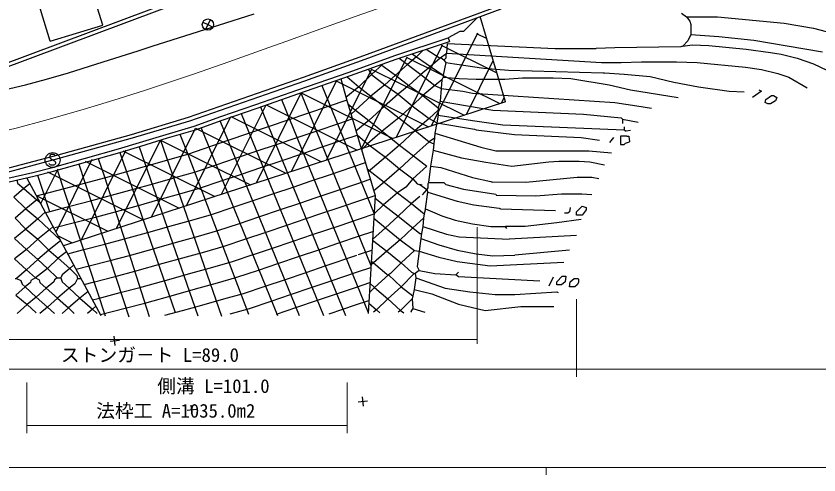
# Model space of a CAD drawing. Units: millimetres, scale not verified. Extents: x 40000 to 680000, y 20000 to 380000.
# Drawn here: x 97360 to 204380, y 204000 to 265143 of the extents above; entities that cross this region are included whole.
import ezdxf
from ezdxf.enums import TextEntityAlignment as Align

# ---------------------------------------------------------------- set-up
doc = ezdxf.new("R2010")
doc.units = ezdxf.units.MM
doc.header["$LTSCALE"] = 1000
doc.linetypes.add('CHAIN', pattern=[18.5, 12, -1.5, 3.5, -1.5])
for name, color, linetype, lineweight in [('M-BGD', 7, 'Continuous', 25), ('M-BMK', 2, 'CHAIN', 13), ('M-BMK-HTXT', 7, 'Continuous', 13), ('M-SUV', 7, 'Continuous', 13)]:
    doc.layers.add(name, color=color, linetype=linetype, lineweight=lineweight)
doc.styles.add('ＭＳ ゴシック', font='')
doc.styles.get('ＭＳ ゴシック').set_extended_font_data('MS Gothic')

# ---------------------------------------------------------------- blocks, each defined once
blk = doc.blocks.new('BUHIN2')
at = {"color": 7, "linetype": 'Continuous', "lineweight": 25}
blk.add_lwpolyline([(699, -153), (745, -86), (762, -4), (757, 102), (721, 253), (657, 372), (559, 461), (437, 499), (324, 477), (252, 455), (164, 393), (126, 313), (-54, -290), (-128, -370), (-241, -437), (-360, -455), (-460, -443), (-564, -396), (-643, -255), (-697, -31), (-705, 69), (-683, 172), (-629, 267), (-533, 362)], dxfattribs=at)
blk.add_circle((0, 0), 995, dxfattribs=at)
blk = doc.blocks.new('BUHIN3')
at = {"color": 7, "linetype": 'Continuous', "lineweight": 25}
for points in [[(732, -165), (0, 0), (-730, 162)], [(165, 732), (0, 0), (-159, -728)]]:
    blk.add_lwpolyline(points, dxfattribs=at)
blk.add_circle((0, 0), 750, dxfattribs=at)
blk = doc.blocks.new('plus')
at = {"color": 0, "linetype": 'Continuous', "lineweight": -2}
for p, q in [((-1.25, 0), (1.25, 0)), ((0, -1.25), (0, 1.25))]:
    blk.add_line(p, q, dxfattribs=at)

msp = doc.modelspace()

# ---------------------------------------------------------------- hatches: boundary and pattern name
at = {"layer": 'M-BGD'}
h = msp.add_hatch(dxfattribs=at)
h.set_pattern_fill('USER', color=256, style=0, pattern_type=2)
h.set_pattern_definition([(63.5395, (116599, 248613), (-3133.35, 1559.53), []), (333.5395, (116599, 248613), (1559.53, 3133.35), [])])
h.paths.add_polyline_path([(98814, 243608), (116599, 248613), (132739, 254026), (159788, 263206), (162601, 253727), (103691, 234534)])

# ---------------------------------------------------------------- linework, layer by layer
for p, q in [((82345, 253749), (149761, 278956)), ((82502, 253274), (149981, 278505)), ((108919, 263911), (105352, 275659)), ((101915, 261785), (98066, 274462)), ((143716, 259878), (161834, 266567)), ((143886, 259408), (162004, 266097)), ((186049, 265551), (186725, 265043)), ((158842, 264929), (157008, 263096)), ((162601, 253727), (159234, 265074)), ((186725, 265043), (190875, 265043)), ((186725, 265043), (187150, 264450)), ((187150, 264450), (187319, 264027)), ((190875, 265043), (199764, 264196)), ((101915, 261785), (108919, 263911)), ((187319, 264027), (187319, 262672)), ((199764, 264196), (203660, 263519)), ((203660, 263519), (205352, 263096)), ((147864, 259878), (154976, 262249)), ((156500, 263096), (154976, 262249)), ((154976, 262249), (155134, 261774)), ((157008, 263096), (156500, 263096)), ((187319, 262672), (186896, 261826)), ((187319, 262672), (191044, 262418)), ((191044, 262418), (195700, 261910)), ((148027, 259405), (155134, 261774)), ((154807, 261487), (154722, 260217)), ((154807, 261487), (169200, 260810)), ((186218, 261148), (185963, 261064)), ((186896, 261826), (186218, 261148)), ((186218, 261148), (187487, 261318)), ((187487, 261318), (189689, 261233)), ((189689, 261233), (194685, 260725)), ((195700, 261910), (204845, 260386)), ((150150, 260113), (152606, 258439)), ((151645, 260611), (150743, 259709)), ((152003, 260731), (153876, 259540)), ((154722, 260217), (154638, 260048)), ((154722, 260217), (175381, 258947)), ((169200, 260810), (174704, 260810)), ((177159, 260894), (174704, 260810)), ((185963, 261064), (177159, 260894)), ((194685, 260725), (197901, 260302)), ((197901, 260302), (199342, 260048)), ((135672, 257000), (143716, 259878)), ((135840, 256529), (143886, 259408)), ((141768, 257677), (147864, 259878)), ((141937, 257206), (148027, 259405)), ((148441, 259543), (151336, 257338)), ((150743, 259709), (149558, 258693)), ((153876, 259540), (152606, 258439)), ((154638, 260048), (153876, 259540)), ((154045, 259540), (153876, 259540)), ((154384, 259286), (154045, 259540)), ((154638, 259540), (154384, 259286)), ((154384, 259286), (154638, 258947)), ((154638, 260048), (154638, 259540)), ((178006, 258947), (180714, 259032)), ((180714, 259032), (185372, 259032)), ((185372, 259032), (188166, 258947)), ((199342, 260048), (201458, 259540)), ((201458, 259540), (203660, 258778)), ((144284, 258053), (144732, 257338)), ((146309, 258785), (144732, 257338)), ((145997, 258672), (147949, 257254)), ((149558, 258693), (147949, 257254)), ((152606, 258439), (151336, 257338)), ((152606, 258439), (154299, 257254)), ((154638, 258947), (154299, 257254)), ((154638, 258947), (155823, 258778)), ((155823, 258778), (159718, 258185)), ((159718, 258185), (163020, 257931)), ((163020, 257931), (175635, 257592)), ((175381, 258947), (178006, 258947)), ((188166, 258947), (194600, 258354)), ((194600, 258354), (196717, 258016)), ((196717, 258016), (198918, 257508)), ((203660, 258778), (206369, 257508)), ((120348, 251666), (135672, 257000)), ((134910, 255306), (141768, 257677)), ((135073, 254833), (141937, 257206)), ((141480, 257048), (143038, 255730)), ((144732, 257338), (143038, 255730)), ((144732, 257338), (146510, 255984)), ((147949, 257254), (146510, 255984)), ((147949, 257254), (149727, 255899)), ((151336, 257338), (149727, 255899)), ((151336, 257338), (153198, 255899)), ((154299, 257000), (154130, 256661)), ((154299, 257254), (154299, 257000)), ((154299, 257000), (156416, 256830)), ((162512, 256746), (164882, 256915)), ((164882, 256915), (168946, 256915)), ((168946, 256915), (171317, 256830)), ((175635, 257592), (175804, 257592)), ((175804, 257592), (178429, 257423)), ((178429, 257423), (181900, 257084)), ((181900, 257084), (185033, 256322)), ((198918, 257508), (200358, 257000)), ((200358, 257000), (202812, 255560)), ((120502, 251190), (135840, 256529)), ((138103, 255881), (145073, 238777)), ((140663, 256766), (141396, 254061)), ((146510, 255984), (144647, 254460)), ((146510, 255984), (148288, 254714)), ((149727, 255899), (148288, 254714)), ((149727, 255899), (151590, 254544)), ((153198, 255899), (151590, 254544)), ((154130, 256661), (153198, 255899)), ((153198, 255899), (154045, 255476)), ((154130, 256661), (154045, 255476)), ((156416, 256830), (158702, 256746)), ((158702, 256746), (162512, 256746)), ((171317, 256830), (176397, 255984)), ((176397, 255984), (179275, 255306)), ((185033, 256322), (188335, 255730)), ((129322, 253359), (134910, 255306)), ((129486, 252886), (135073, 254833)), ((135299, 254911), (144669, 231920)), ((143038, 255730), (141332, 254297)), ((143038, 255730), (144647, 254460)), ((148288, 254714), (146425, 253105)), ((148288, 254714), (150150, 253190)), ((154045, 255476), (153876, 253782)), ((154045, 255476), (156924, 255137)), ((156924, 255137), (158194, 254883)), ((158194, 254883), (177159, 253613)), ((179275, 255306), (185625, 254290)), ((188335, 255730), (192399, 255137)), ((192399, 255137), (194431, 255052)), ((196717, 255137), (195532, 254290)), ((196377, 255306), (196717, 255137)), ((162601, 253727), (103691, 234534)), ((132739, 254026), (144300, 225660)), ((136398, 252260), (141477, 253993)), ((141396, 254061), (145220, 241253)), ((144647, 254460), (142615, 252597)), ((144647, 254460), (146425, 253105)), ((151590, 254544), (150150, 253190)), ((151590, 254544), (153622, 252936)), ((153876, 253782), (153622, 252936)), ((153876, 253782), (157516, 253190)), ((197225, 253613), (197310, 254036)), ((197310, 254036), (198072, 254544)), ((198580, 253867), (197901, 253444)), ((198072, 254544), (198325, 254544)), ((198325, 254544), (198749, 254290)), ((198749, 254290), (198580, 253867)), ((124666, 251750), (129322, 253359)), ((124829, 251277), (129486, 252886)), ((129940, 253045), (141264, 225259)), ((141565, 253436), (142615, 252597)), ((142615, 252597), (141997, 252048)), ((142615, 252597), (144393, 251242)), ((146425, 253105), (144393, 251242)), ((146425, 253105), (148372, 251581)), ((150150, 253190), (148372, 251581)), ((150150, 253190), (152436, 251496)), ((153622, 252597), (152436, 251496)), ((153622, 252936), (153622, 252597)), ((153622, 252597), (153622, 251920)), ((157516, 253190), (160903, 252597)), ((160903, 252597), (173010, 252089)), ((177159, 253613), (180122, 253190)), ((180122, 253190), (182070, 252851)), ((197563, 253444), (197225, 253613)), ((197901, 253444), (197563, 253444)), ((112728, 249380), (120348, 251666)), ((121110, 250480), (124666, 251750)), ((127381, 252159), (138351, 225241)), ((131017, 250423), (136398, 252260)), ((148372, 251581), (146171, 249803)), ((148372, 251581), (150574, 249888)), ((152436, 251496), (150574, 249888)), ((152436, 251496), (153452, 250904)), ((153622, 251920), (153452, 250904)), ((153622, 251920), (158194, 251242)), ((173010, 252089), (178006, 251581)), ((178006, 251581), (178175, 251412)), ((112866, 248899), (120502, 251190)), ((117384, 249380), (121110, 250480)), ((121264, 250004), (124829, 251277)), ((135160, 225222), (124578, 251187)), ((137511, 249868), (140395, 250840)), ((140395, 250840), (142178, 251441)), ((144393, 251242), (142664, 249814)), ((144393, 251242), (146171, 249803)), ((153452, 250904), (153198, 249549)), ((153452, 250904), (158448, 250057)), ((158194, 251242), (162258, 250650)), ((162258, 250650), (178429, 249972)), ((178175, 251412), (180292, 250988)), ((178175, 251412), (178175, 250819)), ((102991, 246670), (112728, 249380)), ((113828, 248279), (117384, 249380)), ((117525, 248900), (121264, 250004)), ((119192, 249392), (120254, 246750)), ((132246, 225205), (122028, 250277)), ((125635, 248587), (131017, 250423)), ((134945, 249003), (137511, 249868)), ((146171, 249803), (144224, 248110)), ((146171, 249803), (148457, 247940)), ((150574, 249888), (148457, 247940)), ((150574, 249888), (152436, 248364)), ((153198, 249549), (153114, 248872)), ((153198, 249549), (159294, 247686)), ((158448, 250057), (158702, 249972)), ((158702, 249972), (163782, 249380)), ((163782, 249380), (172672, 248956)), ((178429, 250396), (178429, 249972)), ((178429, 249972), (178683, 249803)), ((179275, 249888), (178683, 249803)), ((103121, 246187), (112866, 248899)), ((113975, 247801), (117525, 248900)), ((116599, 248613), (124753, 225160)), ((120254, 246750), (125635, 248587)), ((132062, 248031), (134945, 249003)), ((138156, 247707), (141040, 248679)), ((141040, 248679), (142823, 249281)), ((142811, 249320), (144224, 248110)), ((152436, 248364), (150320, 246501)), ((153114, 248872), (152436, 248364)), ((152436, 248364), (153029, 248110)), ((153114, 248872), (153029, 248110)), ((172672, 248956), (175126, 248618)), ((176989, 248956), (176482, 248279)), ((178768, 249126), (177921, 249126)), ((177921, 249126), (177921, 248025)), ((178598, 248194), (179106, 248364)), ((178768, 249126), (179022, 249126)), ((179022, 249126), (179106, 248364)), ((102229, 244977), (111034, 247432)), ((111034, 247432), (113828, 248279)), ((111179, 246953), (113975, 247801)), ((113767, 247738), (121603, 225203)), ((129496, 247166), (132062, 248031)), ((135591, 246842), (138156, 247707)), ((144224, 248110), (143406, 247329)), ((144224, 248110), (146594, 246332)), ((148457, 247940), (146594, 246332)), ((148457, 247940), (150320, 246501)), ((152944, 247263), (152606, 245146)), ((153029, 248110), (152944, 247263)), ((152944, 247263), (156754, 246247)), ((159294, 247686), (161326, 247178)), ((177921, 248025), (178429, 248025)), ((178429, 248025), (178598, 248194)), ((94016, 244300), (102991, 246670)), ((94131, 243813), (103121, 246187)), ((102358, 244494), (111179, 246953)), ((108318, 246155), (109151, 243722)), ((111176, 246952), (118583, 225651)), ((114784, 245198), (120254, 246750)), ((120254, 246750), (128334, 225438)), ((124045, 245328), (126611, 246193)), ((126613, 246194), (129496, 247166)), ((132707, 245870), (135591, 246842)), ((146594, 246332), (144283, 244390)), ((146594, 246332), (148457, 244808)), ((150320, 246501), (148457, 244808)), ((150320, 246501), (152098, 245146)), ((156754, 246247), (159972, 245654)), ((161326, 247178), (173687, 247178)), ((173687, 247178), (176736, 246924)), ((105721, 245395), (112387, 225086)), ((109314, 243645), (114784, 245198)), ((121162, 244356), (124045, 245328)), ((130141, 245005), (132707, 245870)), ((142136, 245009), (143919, 245610)), ((152098, 245146), (150235, 243453)), ((152606, 245146), (152352, 242945)), ((152606, 245146), (153960, 244977)), ((159972, 245654), (163443, 245146)), ((163443, 245146), (168354, 245739)), ((168354, 245739), (169708, 245824)), ((169708, 245824), (172418, 245824)), ((172418, 245824), (173857, 245739)), ((173857, 245739), (175804, 245316)), ((93254, 242860), (99604, 244300)), ((99604, 244300), (102229, 244977)), ((99728, 243815), (102358, 244494)), ((102854, 244632), (109232, 225202)), ((118554, 243626), (121162, 244356)), ((124692, 243168), (127258, 244033)), ((127258, 244033), (130141, 245005)), ((136686, 243172), (139252, 244037)), ((139252, 244037), (142136, 245009)), ((144160, 244802), (146425, 243030)), ((148457, 244808), (146425, 243030)), ((148457, 244808), (150235, 243453)), ((153960, 244977), (158194, 243622)), ((93364, 242372), (99728, 243815)), ((97462, 243301), (97572, 242860)), ((108702, 225212), (98814, 243608)), ((100232, 243945), (101823, 239100)), ((103817, 242188), (109314, 243645)), ((109151, 243722), (115116, 225102)), ((115624, 242807), (118554, 243626)), ((121809, 242196), (124692, 243168)), ((134293, 242365), (136686, 243172)), ((142796, 242798), (144579, 243399)), ((146425, 243030), (145045, 241838)), ((146425, 243030), (148203, 241590)), ((150235, 243453), (149304, 242352)), ((150235, 243453), (150828, 242776)), ((152352, 242945), (152267, 242776)), ((152352, 242945), (154384, 242945)), ((154384, 242945), (154638, 242691)), ((158194, 243622), (160649, 243114)), ((160649, 243114), (160818, 243030)), ((165306, 242945), (160818, 243030)), ((172163, 243622), (165306, 242945)), ((174111, 243622), (172163, 243622)), ((175042, 243453), (174111, 243622)), ((98419, 242183), (97064, 240998)), ((97572, 242860), (98419, 242183)), ((99231, 242833), (98419, 242183)), ((98419, 242183), (100112, 240659)), ((100106, 241205), (103817, 242188)), ((110086, 241257), (113016, 242077)), ((113016, 242077), (115624, 242807)), ((119201, 241466), (121809, 242196)), ((131727, 241500), (134293, 242365)), ((139912, 241826), (142796, 242798)), ((149304, 242352), (148203, 241590)), ((150828, 242776), (151166, 242691)), ((151505, 242606), (151166, 242691)), ((151166, 242691), (152098, 242014)), ((152098, 242014), (151505, 241336)), ((152267, 242268), (152098, 242014)), ((152098, 242014), (152267, 241675)), ((152267, 242776), (152267, 242268)), ((154638, 242691), (157008, 242098)), ((157008, 242098), (161326, 241421)), ((97064, 240998), (98673, 239474)), ((100309, 240828), (100112, 240659)), ((107466, 240573), (110086, 241257)), ((116271, 240647), (119201, 241466)), ((128844, 240528), (131727, 241500)), ((135165, 240225), (137346, 240961)), ((137346, 240961), (139912, 241826)), ((143436, 240652), (145220, 241253)), ((145220, 241253), (144292, 225524)), ((145199, 240905), (146340, 239982)), ((148203, 241590), (146340, 239982)), ((148203, 241590), (150066, 240151)), ((151166, 241082), (150066, 240151)), ((151928, 239474), (152267, 241675)), ((152267, 241675), (156162, 240490)), ((161326, 241421), (161411, 241252)), ((166660, 241167), (161411, 241252)), ((170047, 241421), (166660, 241167)), ((172756, 241421), (170047, 241421)), ((174111, 241336), (172756, 241421)), ((100112, 240659), (98673, 239474)), ((100112, 240659), (100695, 240110)), ((101902, 239121), (104522, 239805)), ((104522, 239805), (107466, 240573)), ((110733, 239097), (113663, 239917)), ((113663, 239917), (116271, 240647)), ((126278, 239663), (128844, 240528)), ((132599, 239360), (135165, 240225)), ((140553, 239680), (143436, 240652)), ((146340, 239982), (145074, 238782)), ((146340, 239982), (148288, 238458)), ((150066, 240151), (148288, 238458)), ((150066, 240151), (151759, 238796)), ((156162, 240490), (158363, 239982)), ((158363, 239982), (161750, 239558)), ((172079, 239050), (172841, 239812)), ((172841, 239812), (173349, 239643)), ((98673, 239474), (97234, 238204)), ((98673, 239474), (100282, 238119)), ((101269, 239040), (100282, 238119)), ((101309, 238966), (101902, 239121)), ((108113, 238413), (110733, 239097)), ((120787, 237961), (123395, 238691)), ((123395, 238691), (126278, 239663)), ((129716, 238388), (132599, 239360)), ((136011, 238149), (137987, 238815)), ((137987, 238815), (140553, 239680)), ((143290, 238181), (145074, 238782)), ((151759, 238796), (151674, 238204)), ((151928, 239474), (151759, 238796)), ((151928, 239474), (154130, 238542)), ((161750, 239558), (161919, 239474)), ((161919, 239474), (169285, 239220)), ((170894, 238881), (170470, 238881)), ((171148, 239050), (170894, 238881)), ((171232, 239643), (171148, 239050)), ((172079, 238627), (172079, 239050)), ((173349, 239304), (172841, 238627)), ((173349, 239643), (173349, 239304)), ((97234, 238204), (98673, 236764)), ((100282, 238119), (98673, 236764)), ((100282, 238119), (101806, 236680)), ((102549, 236961), (105169, 237645)), ((105169, 237645), (108113, 238413)), ((117857, 237141), (120787, 237961)), ((127150, 237523), (129716, 238388)), ((133445, 237284), (136011, 238149)), ((140407, 237209), (143290, 238181)), ((145040, 238205), (146594, 236934)), ((148288, 238458), (146594, 236934)), ((148288, 238458), (150235, 236934)), ((151674, 238204), (150235, 236934)), ((151674, 238204), (151590, 237103)), ((154130, 238542), (155908, 237950)), ((155908, 237950), (158194, 237442)), ((169454, 237611), (165221, 237103)), ((172672, 238034), (169454, 237611)), ((172841, 238627), (172079, 238627)), ((98673, 236764), (97149, 235494)), ((98673, 236764), (100282, 235410)), ((101806, 236680), (100282, 235410)), ((102304, 237116), (101806, 236680)), ((103295, 235272), (101806, 236680)), ((111225, 237290), (111204, 237272)), ((115249, 236412), (117857, 237141)), ((121659, 235822), (124266, 236551)), ((124266, 236551), (127150, 237523)), ((130562, 236312), (133445, 237284)), ((136879, 236019), (140407, 237209)), ((146594, 236934), (144873, 235376)), ((146594, 236934), (148542, 235325)), ((150235, 236934), (148542, 235325)), ((150235, 236934), (151166, 236172)), ((151590, 237103), (151420, 236172)), ((151590, 237103), (154722, 236087)), ((158194, 237442), (160649, 237103)), ((160649, 237103), (162596, 237103)), ((165221, 237103), (162596, 237103)), ((162766, 236849), (162596, 237103)), ((97149, 235494), (98758, 234055)), ((109182, 234763), (111802, 235447)), ((111802, 235447), (115249, 236412)), ((118729, 235002), (121659, 235822)), ((125113, 234475), (127996, 235447)), ((127996, 235447), (130562, 236312)), ((134313, 235154), (136879, 236019)), ((140269, 234873), (143153, 235845)), ((143153, 235845), (144936, 236446)), ((151336, 235494), (151082, 233801)), ((151166, 236172), (151420, 236172)), ((151420, 236172), (151336, 235494)), ((151336, 235494), (153706, 234648)), ((154722, 236087), (156416, 235748)), ((156416, 235748), (163104, 235410)), ((172079, 235918), (163104, 235410)), ((100282, 235410), (98758, 234055)), ((100282, 235410), (101721, 233970)), ((103317, 235230), (101721, 233970)), ((106238, 233995), (109182, 234763)), ((116121, 234272), (118729, 235002)), ((122505, 233745), (125113, 234475)), ((131430, 234182), (134313, 235154)), ((137703, 234007), (140269, 234873)), ((144867, 235284), (146764, 233801)), ((148542, 235325), (146764, 233801)), ((148542, 235325), (150489, 233886)), ((153706, 234648), (156162, 233970)), ((98758, 234055), (97149, 232785)), ((98758, 234055), (100282, 232700)), ((101721, 233970), (100282, 232700)), ((101721, 233970), (102991, 232870)), ((104111, 233754), (102991, 232870)), ((104259, 233478), (106238, 233995)), ((112503, 233260), (116121, 234272)), ((119575, 232925), (122505, 233745)), ((126202, 232427), (129085, 233399)), ((128864, 233317), (131430, 234182)), ((135138, 233142), (137703, 234007)), ((143006, 233354), (144789, 233955)), ((146764, 233801), (144986, 232277)), ((146764, 233801), (148711, 232277)), ((150489, 233886), (148711, 232277)), ((150489, 233886), (151082, 233801)), ((151082, 233801), (150828, 231769)), ((151082, 233801), (153706, 233039)), ((156162, 233970), (158702, 233462)), ((158702, 233462), (160903, 233208)), ((171148, 233970), (163866, 233293)), ((97149, 232785), (98758, 231346)), ((100282, 232700), (98758, 231346)), ((100282, 232700), (101552, 231515)), ((102991, 232870), (101552, 231515)), ((102991, 232870), (104515, 231515)), ((106939, 231807), (109883, 232576)), ((109883, 232576), (112503, 233260)), ((116967, 232196), (119575, 232925)), ((123594, 231697), (126202, 232427)), ((132254, 232170), (135138, 233142)), ((138577, 231852), (142799, 233276)), ((144986, 232277), (144673, 231986)), ((144705, 232531), (144986, 232277)), ((144986, 232277), (146764, 230753)), ((148711, 232277), (147272, 230838)), ((148711, 232277), (150066, 231007)), ((153706, 233039), (156162, 232446)), ((156162, 232446), (160564, 231854)), ((160564, 231854), (170386, 232362)), ((160903, 233208), (163866, 233293)), ((98758, 231346), (97403, 230160)), ((98758, 231346), (99943, 230245)), ((101552, 231515), (99943, 230245)), ((101552, 231515), (102822, 230245)), ((104515, 231515), (103499, 230668)), ((105056, 231996), (104515, 231515)), ((104515, 231515), (105446, 230584)), ((105376, 231400), (106939, 231807)), ((113183, 231137), (116967, 232196)), ((120664, 230877), (123594, 231697)), ((126805, 230333), (129688, 231305)), ((129688, 231305), (132254, 232170)), ((136011, 230987), (138577, 231852)), ((142870, 231047), (144653, 231648)), ((151082, 231261), (150574, 230838)), ((150828, 231769), (151082, 231261)), ((151082, 231261), (153198, 230838)), ((97234, 230160), (97403, 230160)), ((97403, 230160), (97996, 229906)), ((99943, 230245), (99350, 229906)), ((99943, 230245), (100451, 229991)), ((102822, 230245), (102483, 229991)), ((102822, 230245), (103330, 230245)), ((103499, 230668), (103330, 230245)), ((103330, 230245), (103499, 229737)), ((105531, 230160), (105192, 229483)), ((105446, 230584), (105531, 230160)), ((105531, 230160), (106043, 230160)), ((107619, 229684), (110563, 230453)), ((110563, 230453), (113183, 231137)), ((113875, 228978), (118056, 230148)), ((118056, 230148), (120664, 230877)), ((124197, 229604), (126805, 230333)), ((133128, 230015), (136011, 230987)), ((139384, 229872), (142870, 231047)), ((147018, 230668), (145155, 228975)), ((146764, 230753), (146848, 230668)), ((146848, 230668), (147018, 230668)), ((147272, 230838), (147018, 230668)), ((147018, 230668), (148711, 229060)), ((150404, 230838), (148711, 229060)), ((150066, 231007), (150404, 230838)), ((150404, 230838), (150574, 230838)), ((150404, 230838), (150574, 230838)), ((150658, 230245), (150404, 228721)), ((150574, 230838), (150658, 230245)), ((150658, 230245), (154553, 228890)), ((153198, 230838), (155992, 230668)), ((156331, 231007), (155992, 230668)), ((156331, 230414), (155992, 230668)), ((167168, 229822), (156331, 230414)), ((168946, 230330), (168354, 229144)), ((169454, 229737), (170132, 230499)), ((170132, 230499), (170639, 230499)), ((170639, 230499), (170555, 229737)), ((171232, 229737), (171739, 230160)), ((171739, 230160), (172248, 230160)), ((172248, 230160), (172333, 230076)), ((98588, 229060), (97318, 227959)), ((97996, 229906), (98165, 229398)), ((98165, 229398), (98588, 229060)), ((99266, 229652), (98588, 229060)), ((98588, 229060), (100028, 227705)), ((99350, 229906), (99266, 229652)), ((100451, 229991), (100536, 229652)), ((100536, 229652), (101382, 228890)), ((102398, 229737), (101382, 228890)), ((102483, 229991), (102398, 229737)), ((103499, 229737), (104430, 228890)), ((105192, 229483), (104430, 228890)), ((106461, 229382), (107619, 229684)), ((121267, 228784), (124197, 229604)), ((127679, 228178), (130562, 229150)), ((130562, 229150), (133128, 230015)), ((136819, 229007), (139384, 229872)), ((140092, 228135), (142751, 229031)), ((142751, 229031), (144534, 229633)), ((145155, 228975), (144528, 229531)), ((148711, 229060), (146933, 227451)), ((148711, 229060), (150235, 227874)), ((169454, 229314), (169454, 229737)), ((170047, 229314), (169454, 229314)), ((170555, 229737), (170047, 229314)), ((171148, 229060), (171232, 229737)), ((171825, 229060), (171148, 229060)), ((172163, 229314), (171825, 229060)), ((172333, 229652), (172163, 229314)), ((172333, 230076), (172333, 229652)), ((97318, 227959), (98842, 226689)), ((101382, 228890), (100028, 227705)), ((101382, 228890), (102906, 227536)), ((104430, 228890), (102906, 227536)), ((104430, 228890), (105870, 227536)), ((106963, 228447), (105870, 227536)), ((108311, 227525), (111255, 228294)), ((111255, 228294), (113875, 228978)), ((114540, 226902), (118659, 228054)), ((118659, 228054), (121267, 228784)), ((125071, 227448), (127679, 228178)), ((131369, 227169), (133935, 228034)), ((133935, 228034), (136819, 229007)), ((137526, 227270), (140092, 228135)), ((145155, 228975), (144456, 228315)), ((145155, 228975), (146933, 227451)), ((150404, 228721), (150235, 227874)), ((150404, 228721), (152775, 228128)), ((152775, 228128), (156331, 226774)), ((154553, 228890), (157855, 228382)), ((157855, 228382), (161242, 228044)), ((161242, 228044), (163866, 228044)), ((163866, 228044), (169454, 228382)), ((169454, 228382), (169624, 228298)), ((100028, 227705), (98842, 226689)), ((100028, 227705), (101552, 226350)), ((102906, 227536), (101552, 226350)), ((102906, 227536), (104346, 226266)), ((105870, 227536), (104346, 226266)), ((105870, 227536), (107563, 226096)), ((107564, 227330), (108311, 227525)), ((111920, 226218), (114540, 226902)), ((122141, 226629), (125071, 227448)), ((128486, 226197), (131369, 227169)), ((134643, 226298), (137526, 227270)), ((142611, 226656), (144394, 227258)), ((144373, 226899), (145409, 226012)), ((146933, 227451), (145409, 226012)), ((146933, 227451), (148626, 225927)), ((150150, 227451), (148626, 225927)), ((150235, 227874), (150150, 227451)), ((150150, 227451), (150235, 226181)), ((98842, 226689), (97488, 225504)), ((98842, 226689), (100028, 225588)), ((101552, 226350), (100536, 225504)), ((101552, 226350), (102483, 225504)), ((104346, 226266), (103499, 225504)), ((104346, 226266), (105108, 225504)), ((107563, 226096), (106886, 225504)), ((108013, 226493), (107563, 226096)), ((107563, 226096), (108156, 225504)), ((108624, 225357), (111920, 226218)), ((117185, 225286), (119533, 225899)), ((119533, 225899), (122141, 226629)), ((125878, 225468), (128486, 226197)), ((132077, 225433), (134643, 226298)), ((139117, 225479), (140926, 226089)), ((140926, 226089), (142611, 226656)), ((145409, 226012), (144986, 225673)), ((145409, 226012), (145832, 225588)), ((148626, 225927), (148288, 225673)), ((148626, 225927), (149050, 225588)), ((150235, 226181), (149981, 225758)), ((150235, 226181), (151844, 225673)), ((156331, 226774), (159887, 225927)), ((159887, 225927), (164628, 226435)), ((164628, 226435), (169031, 226435)), ((149981, 225758), (150066, 225673))]:
    msp.add_line(p, q, dxfattribs=at)
msp.add_lwpolyline([(95794, 255306), (98608, 255996), (101417, 256748), (104346, 257591), (108987, 259031), (113619, 260531), (115522, 261148), (124327, 263942), (129081, 265449)], dxfattribs=at)
at = {"layer": 'M-BMK'}
msp.add_lwpolyline([(93932, 249380), (97542, 250270), (101138, 251218), (106293, 252682), (110406, 253931), (114502, 255238), (121025, 257422), (125737, 259059), (130449, 260723), (133302, 261741), (137998, 263423), (142704, 265108), (147399, 266792)], dxfattribs=at)
at = {"layer": 'M-BMK-HTXT'}
for p, q in [((158842, 221460), (158842, 237020)), ((172079, 217075), (172079, 227439)), ((77722, 222053), (158842, 222053)), ((78089, 218075), (172079, 218075)), ((172079, 218075), (408468, 218075)), ((98814, 216328), (98814, 209583)), ((141480, 209583), (141480, 216328)), ((98814, 210583), (141480, 210583))]:
    msp.add_line(p, q, dxfattribs=at)
at = {"layer": 'M-SUV'}
for p, q in [((40000, 205000), (579000, 205000)), ((168000, 205000), (168000, 204000))]:
    msp.add_line(p, q, dxfattribs=at)

# ---------------------------------------------------------------- block references
at = {"layer": 'M-BGD', "rotation": 76.66667}
for name, p in [('BUHIN3', (122929, 264004)), ('BUHIN2', (102236, 245953))]:
    msp.add_blockref(name, p, dxfattribs=at)
at = {"layer": 'M-BGD', "xscale": 500, "yscale": 500, "rotation": 95.8}
for p in [(110510, 221849), (143599, 213778), (120769, 212658)]:
    msp.add_blockref('plus', p, dxfattribs=at)

# ---------------------------------------------------------------- texts
at = {"layer": 'M-BMK-HTXT', "style": 'ＭＳ ゴシック'}
for s, p in [('ストンガ－ト L=89.0', (103341, 218520)), ('側溝 L=101.0', (116180, 214375)), ('法枠工 A=1035.0m2', (108037, 211083))]:
    msp.add_text(s, height=1833, dxfattribs=at).set_placement(p, align=Align.BOTTOM_LEFT)

doc.saveas('drawing.dxf')
